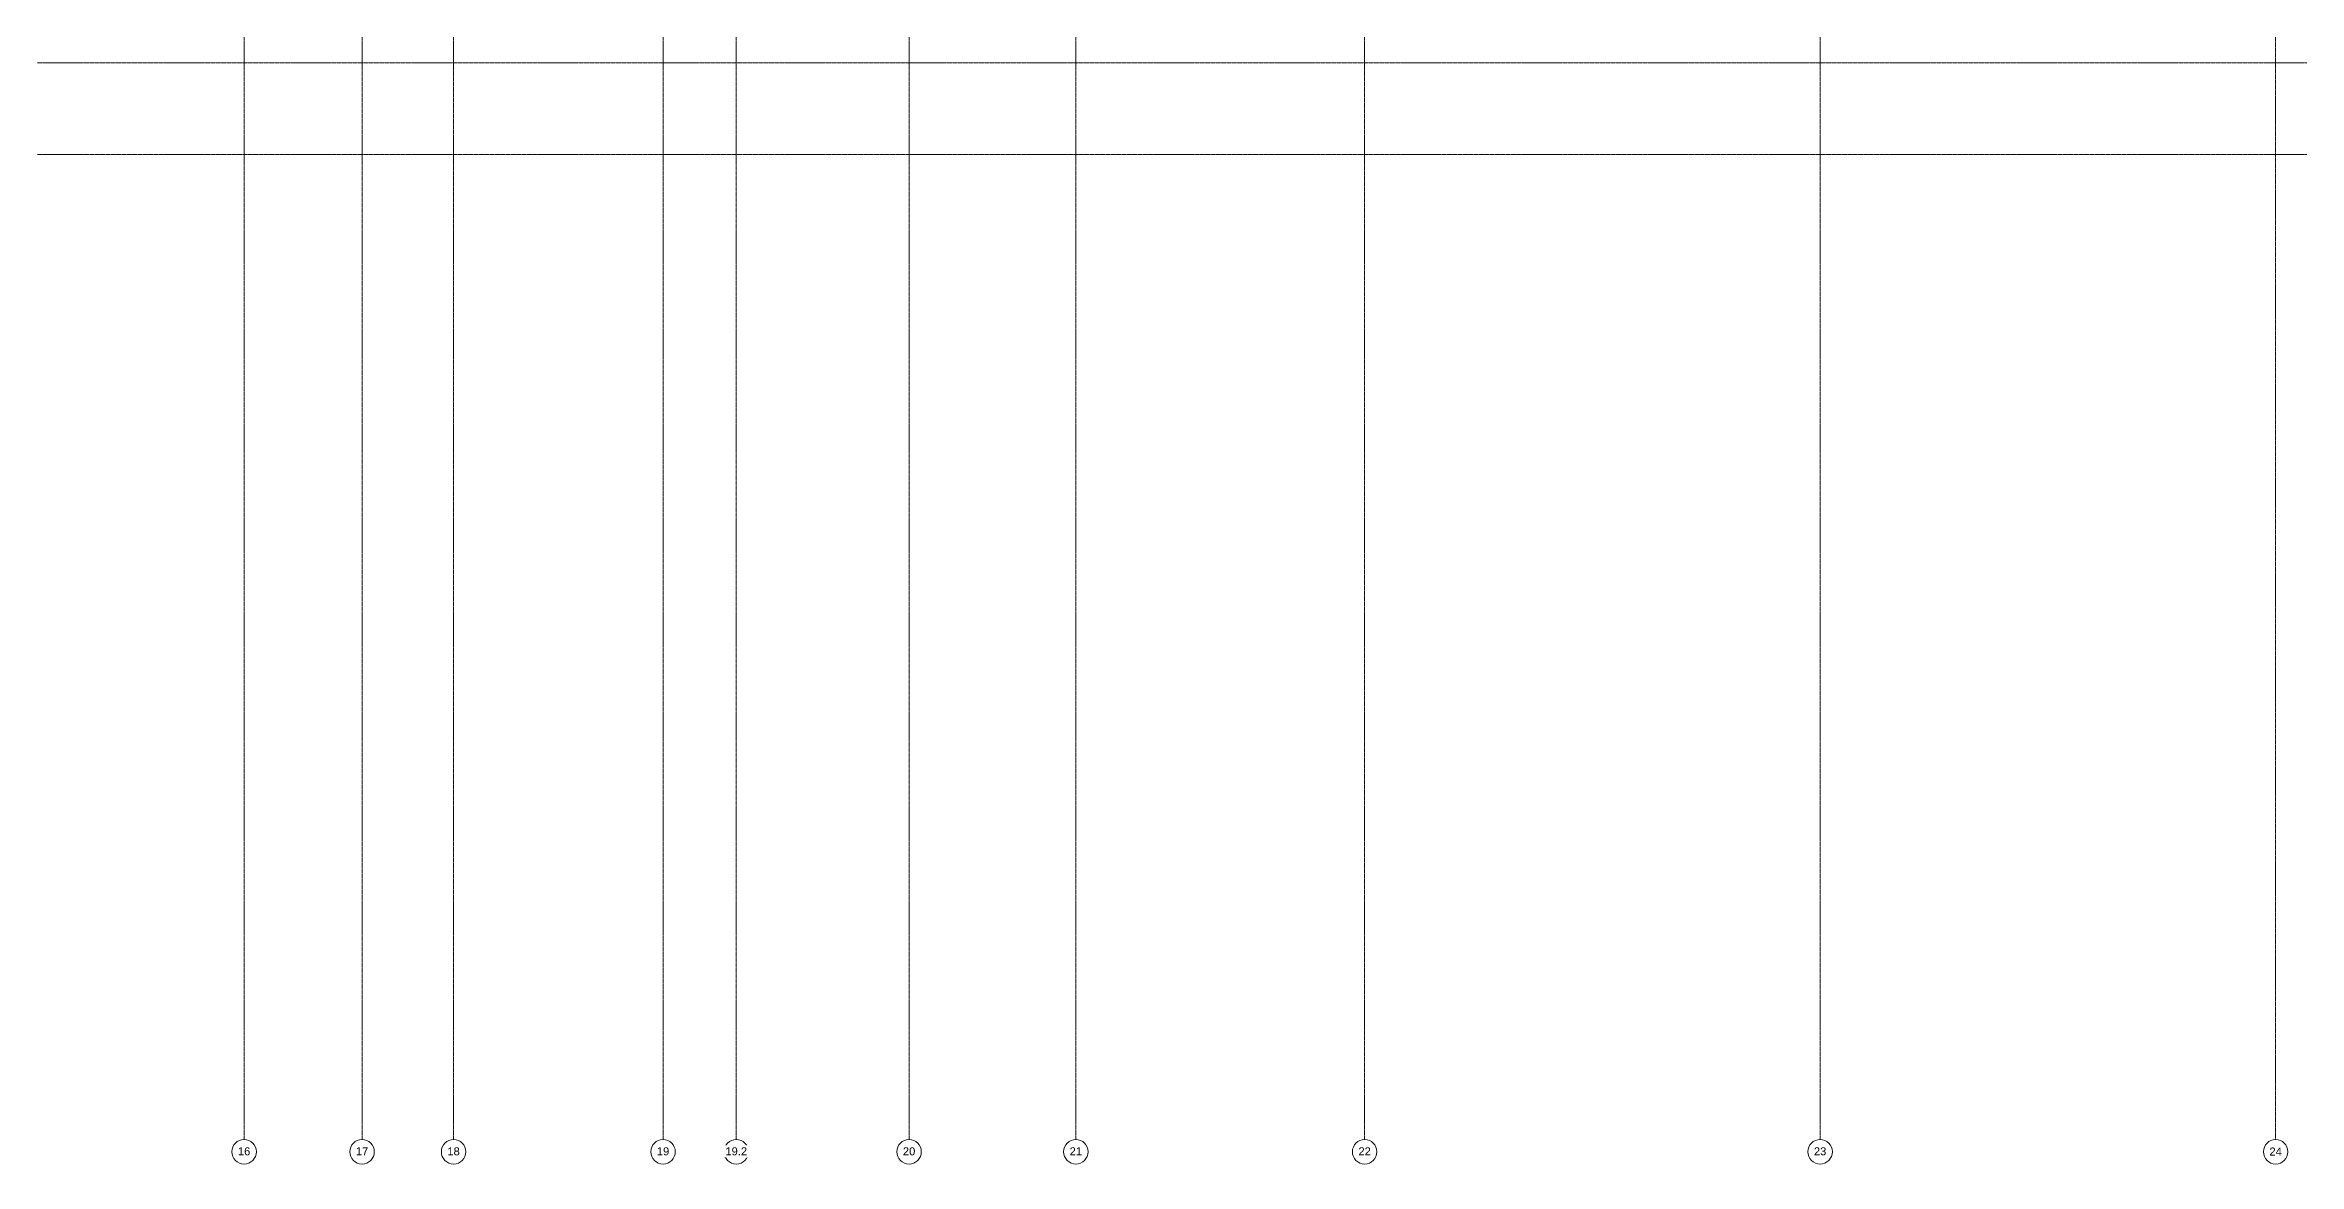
# Model space of a CAD drawing. Header units: inches. Extents: x -4862 to 241, y -496 to 4477.
# Drawn here: x -2109 to -1001, y -496 to 54 of the extents above; entities that cross this region are included whole.
import ezdxf

# ---------------------------------------------------------------- set-up
doc = ezdxf.new("R2010")
doc.units = ezdxf.units.IN
doc.header["$MEASUREMENT"] = 0
doc.linetypes.add('Grid Line', pattern=[0.875, 0.5, -0.125, 0.125, -0.125])
doc.layers.add('S-GRID', color=1, linetype='Continuous', lineweight=9)
doc.layers.add('S-GRID-IDEN', color=1, linetype='Continuous', lineweight=13)
doc.styles.add('Arial', font='arial.ttf', dxfattribs={"height": 3.934132})

# ---------------------------------------------------------------- blocks, each defined once
blk = doc.blocks.new('Grid - 3_16_-139788-MAIN LEVEL')
at = {"layer": 'S-GRID-IDEN'}
blk.add_circle((0, 0), 0.188, dxfattribs=at)

msp = doc.modelspace()

# ---------------------------------------------------------------- linework, layer by layer
at = {"layer": 'S-GRID', "linetype": 'Grid Line'}
for p, q in [((-3666.4, 45), (228, 45)), ((-3666.4, 0), (228, 0))]:
    msp.add_line(p, q, dxfattribs=at)

# ---------------------------------------------------------------- block references
at = {"layer": 'S-GRID-IDEN', "xscale": 31.99999999999999, "yscale": 31.99999999999999, "zscale": 31.99999999999999, "rotation": 180}
for p in [(-2011, -490.3), (-1953, -490.3), (-1908, -490.3), (-1805, -490.3), (-1769, -490.3), (-1684, -490.3), (-1602, -490.3), (-1460, -490.3), (-1236, -490.3)]:
    msp.add_blockref('Grid - 3_16_-139788-MAIN LEVEL', p, dxfattribs=at)
at = {"layer": 'S-GRID-IDEN', "xscale": 31.99999999999999, "yscale": 31.99999999999999, "zscale": 31.99999999999999}
msp.add_blockref('Grid - 3_16_-139788-MAIN LEVEL', (-1012, -490.3), dxfattribs=at)

# ---------------------------------------------------------------- next in the draw order: texts
at = {"layer": 'S-GRID-IDEN', "lineweight": 9, "char_height": 3.93, "attachment_point": 2, "line_spacing_factor": 0.938532, "style": 'Arial', "bg_fill": 3, "box_fill_scale": 1.25, "bg_fill_color": 0, "bg_fill_transparency": 0}
for s, insert, width in [('16', (-2011, -488.1), 7.296), ('17', (-1953, -488.1), 7.296), ('18', (-1908, -488.1), 7.296), ('19', (-1805, -488.1), 7.296), ('19.2', (-1769, -488.1), 12.768), ('20', (-1684, -488.1), 7.296), ('21', (-1602, -488.1), 7.296), ('22', (-1460, -488.1), 7.296), ('23', (-1236, -488.1), 7.296), ('24', (-1012, -488.2), 7.296)]:
    msp.add_mtext(s, dxfattribs=dict(at, insert=insert, width=width))

# ---------------------------------------------------------------- next in the draw order: linework, layer by layer
at = {"layer": 'S-GRID', "linetype": 'Grid Line'}
for p, q in [((-2011, 1771.7), (-2011, -484.3)), ((-1953, 1771.7), (-1953, -484.3)), ((-1908, 1771.7), (-1908, -484.3)), ((-1805, 1771.7), (-1805, -484.3)), ((-1769, 1771.7), (-1769, -484.3)), ((-1684, 1771.7), (-1684, -484.3)), ((-1602, 1771.7), (-1602, -484.3)), ((-1460, 1771.7), (-1460, -484.3)), ((-1236, 1771.7), (-1236, -484.3)), ((-1012, -484.3), (-1012, 1771.7))]:
    msp.add_line(p, q, dxfattribs=at)

doc.saveas('drawing.dxf')
